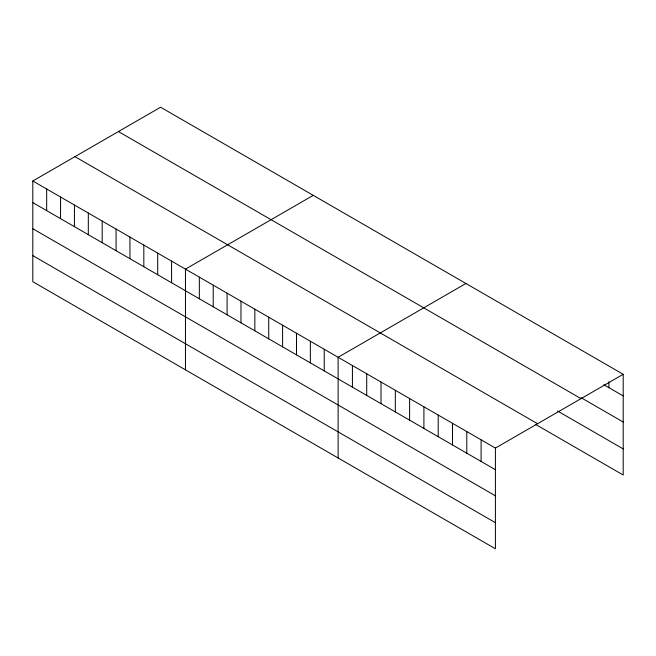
<?xml version="1.0" encoding="UTF-8"?>
<svg xmlns="http://www.w3.org/2000/svg" width="656" height="656" viewBox="0 0 656 656"><rect width="100%" height="100%" fill="white"/><g stroke="black" fill="none" stroke-linecap="round" stroke-linejoin="round"><path stroke-width="0.98" d="M32.8 180.999L495.403 448.081L495.403 548.785L32.8 281.703L32.8 180.999L160.597 107.215L623.2 374.297L623.2 475.001L535.722 424.498M313.256 195.357L185.459 269.132L185.459 369.836M465.916 283.49L338.119 357.274L338.119 457.978M495.403 448.081L623.2 374.297M603.856 384.752L623.2 395.921M581.142 397.741L623.2 422.021M118.424 131.561L581.027 398.643M557.592 411.025L623.2 448.901M74.973 156.653L537.576 423.735M32.8 202.622L495.403 469.704M32.8 228.723L495.403 495.805M32.8 255.61L495.403 522.684M608.899 381.767L608.899 387.671M481.102 439.823L481.102 461.447M466.801 431.574L466.801 453.198M452.509 423.317L452.509 444.94M438.208 415.059L438.208 436.683M423.907 406.802L423.907 428.434M409.615 398.553L409.615 420.176M395.314 390.295L395.314 411.919M381.013 382.038L381.013 403.661M366.712 373.781L366.712 395.412M352.42 365.531L352.42 387.155M324.236 349.263L324.236 370.886M310.362 341.251L310.362 362.875M296.487 333.24L296.487 354.863M282.605 325.22L282.605 346.852M268.73 317.209L268.73 338.84M254.848 309.197L254.848 330.821M240.973 301.186L240.973 322.809M227.091 293.175L227.091 314.798M213.216 285.163L213.216 306.787M199.334 277.152L199.334 298.775M171.577 261.121L171.577 282.752M157.702 253.109L157.702 274.741M143.828 245.098L143.828 266.721M129.945 237.087L129.945 258.71M116.071 229.075L116.071 250.699M102.188 221.064L102.188 242.687M88.314 213.052L88.314 234.676M74.431 205.033L74.431 226.664M60.557 197.021L60.557 218.653M46.674 189.01L46.674 210.633"/></g></svg>
